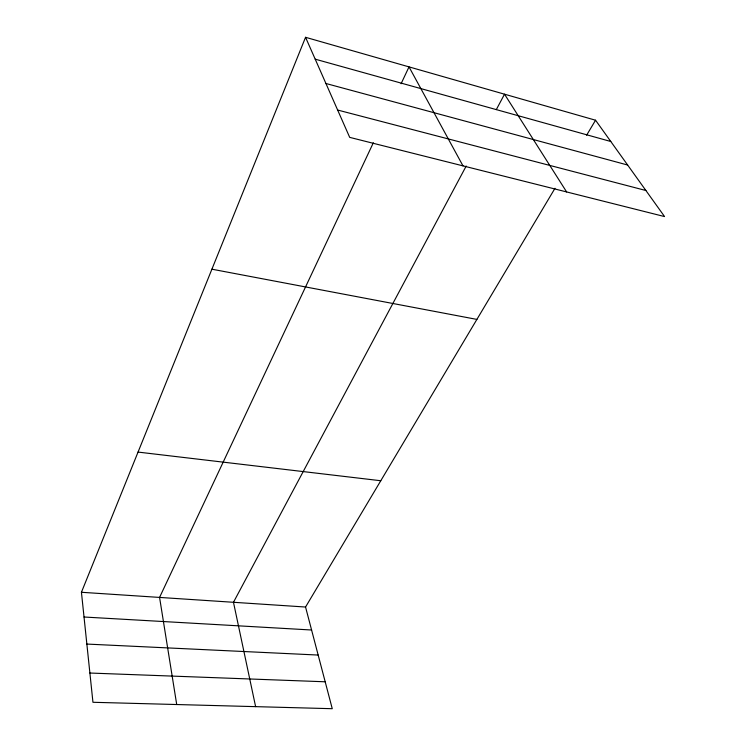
<?xml version="1.0" encoding="UTF-8"?>
<svg xmlns="http://www.w3.org/2000/svg" width="746" height="746" viewBox="0 0 746 746"><rect width="100%" height="100%" fill="white"/><g stroke="black" fill="none" stroke-linecap="round" stroke-linejoin="round"><path stroke-width="1.12" d="M554.996 188.29L305.552 607.03L332.259 708.7L92.952 702.284L81.435 592.277L305.552 37.3L595.55 120.218L664.565 216.573L349.697 137.367L305.552 37.3M373.336 142.775L159.569 597.415L176.718 704.532M401.087 83.748L409.013 66.888L462.996 165.873M466.194 166.041L233.47 602.283L255.617 706.648M496.314 109.597L504.529 94.192L566.634 191.946M586.598 135.24L595.55 120.218M89.884 673.032L325.191 681.788M86.853 644.068L318.169 655.053M84.028 617.017L311.586 630.006M81.435 592.277L305.552 607.03M138.057 452.085L380.786 480.741M211.911 269.194L476.89 319.409M337.64 110.035L645.896 190.51M325.927 83.496L627.638 165.025M315.204 59.167L610.788 141.498"/></g></svg>
